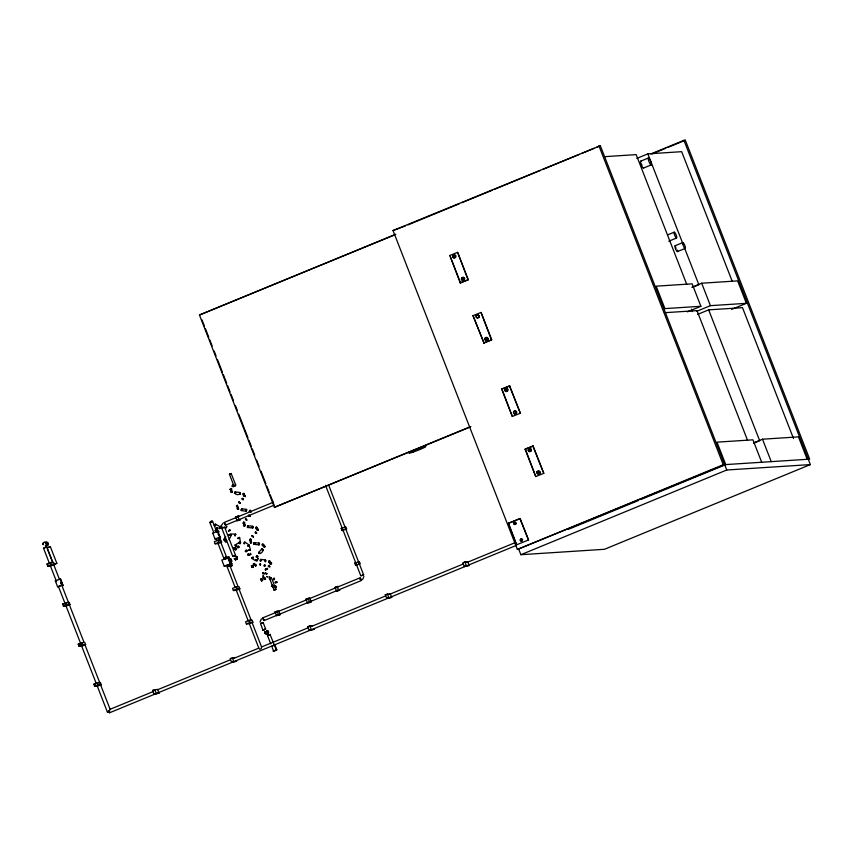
<?xml version="1.0" encoding="UTF-8"?>
<svg xmlns="http://www.w3.org/2000/svg" width="853" height="853" viewBox="0 0 853 853"><rect width="100%" height="100%" fill="white"/><g stroke="black" fill="none" stroke-linecap="round" stroke-linejoin="round"><path stroke-width="1.28" d="M244.353 542.892L244.353 542.05L244.502 543.841M264.035 620.206L262.713 617.892L276.372 612.262M265.283 561.818L265.592 559.973L260.794 559.376L260.485 561.221M254.301 542.636L259.195 543.105L259.003 544.822L254.109 544.353L254.151 543.553M254.386 542.508L254.109 544.353M247.914 525.757L252.797 526.226L252.605 527.954L247.722 527.485L247.775 526.674M247.988 525.651L247.722 527.485M252.531 528.06L252.595 527.261M246.208 511.086L246.41 509.358L241.591 508.783L241.335 510.616L246.154 511.182L246.218 510.382M217.216 531.856L218.123 530.641M218.837 531.312L217.941 532.528M214.604 525.149L215.009 525.747L215.148 524.318M220.511 526.962L219.413 528.615L220.511 526.962L215.628 524.211M235.108 492.735L235.193 491.925L240.013 492.49C241.196 495.934 233.146 494.964 235.193 491.925M239.778 494.313L239.853 493.503M260.058 621.976L261.413 618.788M363.911 576.489L362.557 579.677M235.407 534.17L230.534 533.967L230.577 535.737L230.673 534.884M235.279 534.138L235.332 535.919L235.428 535.066M235.886 559.365L235.46 559.749L234.564 558.555A1.514 1.461 86.3 0 0 236.484 559.397A1.503 1.493 -82.6 0 0 237.315 557.446A1.503 1.493 -82.6 0 0 235.396 556.593A1.514 1.461 86.3 0 1 237.294 557.435A1.514 1.461 86.3 0 1 236.484 559.397L234.639 558.512L235.695 559.835L235.695 558.939M453.135 255.335L452.911 256.977L454.18 258.011L455.673 257.393L455.897 255.751L454.628 254.727L452.804 255.356L452.58 256.998L453.839 258.032L455.331 257.414L455.566 255.772L454.297 254.748M476.571 315.439L476.337 317.081L477.605 318.105M478.768 317.519L478.991 315.866L477.723 314.842M485.357 337.98L485.133 339.622L486.402 340.646L487.895 340.038L488.119 338.396L486.85 337.361L485.026 338.001L484.792 339.643L486.061 340.667L487.553 340.059L487.777 338.417L486.519 337.383M516.193 413.513L516.417 411.86L515.148 410.837L513.655 411.455L513.431 413.097L514.7 414.121L516.523 413.492L516.758 411.839L515.489 410.815L513.996 411.434M514.103 522.633L513.943 523.806L514.849 524.542M515.67 524.115L515.83 522.942L514.935 522.207M520.575 539.245L520.415 540.418L521.322 541.154L522.388 540.717L522.548 539.544L521.641 538.808L520.341 539.256L520.181 540.429L521.087 541.165L522.153 540.727L522.313 539.554L521.407 538.819M253.032 567.085L252.392 565.464L251.454 565.838L252.093 567.458L253.298 567.085L253.448 566.093M261.071 579.187L261.711 580.808M261.615 578.92L260.815 579.176L261.615 580.669L262.553 579.422M262.788 579.443L262.639 580.435L261.466 580.786L260.826 579.166L261.764 578.792M258.96 544.139L259.195 543.105M260.528 560.421L260.794 559.376M263.001 575.327L263.652 576.692L262.831 577.854L264.419 578.206L264.419 577.332M257.905 556.167L257.755 557.03L256.039 556.87L257.126 555.655M258.267 558.64L257.19 559.856M243.382 499.687L242.081 498.451L242.742 498.984M250.1 541.644L250.729 543.02L251.656 542.668L251.038 541.292M250.59 538.84L249.502 540.066L250.281 540.578L251.368 539.352M243.649 524.808L243.489 525.672L245.195 525.832L244.587 524.446M244.843 522.548L243.734 523.774L242.966 523.262L244.065 522.036M237.209 507.961L237.038 508.836L238.733 508.985L238.147 507.599M230.758 491.115L231.344 492.512L232.283 492.149L231.696 490.763M231.771 488.918L231.6 489.793L229.894 489.643L231.014 488.406M236.75 548.639L235.62 549.961L234.906 549.332L236.036 548.01M214.348 524.84L214.444 525.811L215.414 525.704L215.926 524.67L215.265 524.137M246.965 551.155L246.88 550.185L245.909 550.292L245.312 551.315L246.368 551.646M226.322 527.186L225.97 528.028L226.344 526.312M243.691 496.435L244.832 495.145L245.365 496.638M244.384 494.804L243.851 493.311L242.913 493.674L243.446 495.156M249.151 511.448L250.302 510.169L250.814 511.661M256.732 530.076L257.894 528.796L258.384 530.299M257.243 528.519L256.753 527.015L255.815 527.378L256.305 528.871M262.031 545.152L262.266 544.225L263.908 544.449M269.772 563.726L270.945 562.447L271.638 563.023L270.465 564.302M270.102 562.234L269.644 560.73L268.706 561.082L269.164 562.585M218.805 535.385L218.816 534.724M485.73 338.609L485.847 339.611M487.521 339.409L487.532 338.63M537.795 472.157L537.785 472.925M246.986 551.198L247.167 550.611L246.112 550.281L245.397 551.326L246.048 551.859M237.582 507.844L237.667 509.433L238.36 509.102L238.275 507.514M244.022 524.691L244.118 526.269L245.131 524.99L244.736 524.36M250.462 541.527L250.569 543.116L251.294 542.775L251.187 541.197M258.075 558.662L257.03 559.952M243.819 543.702L245.046 542.177L248.809 544.811L248.586 545.504M244.822 542.871L245.046 542.177M262.372 544.971L262.703 544.033L263.566 544.64M246.901 510.094L245.952 511.214L246.613 509.337M249.471 511.267L249.801 510.339L250.718 510.915M245.451 518.976L246.762 520.117M248.639 515.34L249.95 516.491L249.279 515.969M226.663 527.047L226.898 526.493L225.917 527.719M229.052 539.672L231.099 535.524L230.001 534.181M255.207 532.144L256.518 533.296L255.836 532.773M221.855 524.883L222.857 523.379M462.294 278.515L462.827 277.971M464.085 279.304L463.051 279.901L462.283 279.283M478.736 316.858L478.202 317.401M252.008 557.702L251.848 558.374L252.755 558.182M274.346 589.551C273.344 591.268 276.99 589.199 275.348 588.933M265.827 569.324L267.181 568.258L267.65 568.663L266.296 569.239M274.431 579.4L274.431 578.249L273.525 578.579L273.525 579.731M275.188 582.62L276.543 581.554L277.001 581.959L275.636 583.025M225.746 540.237L224.126 540.088L223.987 539.267L225.661 536.537M258.598 552.563L261.85 548.842C265.23 549.854 260.005 555.793 258.672 552.456M261.85 548.842L263.097 550.1M268.354 565.752L269.751 566.787L268.962 566.381M211.523 522.462L212.034 521.428L211.373 520.895L210.552 522.569M224.627 522.857L224.072 522.59L225.608 525.043M273.472 502.182L224.296 522.42L225.512 525.149M360.456 578.227C358.569 577.662 362.802 583.111 360.712 578.686C362.674 582.876 358.591 577.566 360.371 578.281M675.725 247.263L675.907 248.692M235.524 555.271L224.616 527.218L223.39 527.549L221.823 528.263L232.773 556.359L235.567 555.303L232.773 556.359M270.113 634.6L276.329 649.975L273.131 651.244L276.809 649.773L273.621 651.127L272.15 647.448M60.734 585.776L57.599 586.789L55.306 580.904L60.264 578.984L59.038 579.656M57.599 586.789L62.557 584.859L61.842 585.297M216.31 538.755L215.063 539.053L212.77 533.168L217.728 531.248L216.502 531.92M215.063 539.053L220.021 537.123L218.794 537.795M223.934 559.483L227.122 558.278M276.809 649.773L274.933 644.964L274.399 645.294M239.693 537.806L237.87 538.232L239.693 537.806L240.482 542.615M61.075 583.473L60.904 581.991M505.701 389.288L507.375 389.544L506.33 390.909M520.938 539.533L522.175 539.896L520.927 540.407M46.627 547.125L43.834 548.159M255.655 566.179L255.356 564.473L255.655 566.179L256.252 564.942L255.569 564.302L254.908 565.571M260.4 565.454L260.25 563.609L260.176 564.665M269.399 577.086L269.708 578.792M275.231 585.862L274.943 587.696L276.127 587.29L275.871 585.936M248.127 553.906L247.701 555.324L249.012 554.834L248.82 553.864M108.427 710.677L109.568 712.767L109.237 710.975M49.282 563.012L43.471 548.116L46.744 546.826L59.379 579.144M49.698 546.986L50.338 546.645L56.842 563.332L53.568 564.622L56.842 563.332M213.623 532.155L209.795 522.324L212.546 521.236L216.897 532.336M212.578 521.268L212.045 521.556M224.616 527.218L222.068 528.114M217.941 543.222L223.689 557.979L226.77 556.838L225.544 557.425L226.482 556.924L218.816 537.251M235.311 587.77L227.133 566.787L230.267 565.592L229.766 565.891M97.199 685.919L107.361 711.988L109.856 710.912M264.089 629.749L262.873 630.079L260.549 623.564L263.161 622.626L265.667 629.034L264.643 629.535M263.161 622.626L260.623 623.522M262.873 630.079L265.667 629.034M267.501 635.538L270.273 634.429L267.501 635.538L270.753 643.876M325.515 485.314L360.808 575.839L363.634 574.922L363.079 575.135L363.602 574.794L359.252 563.63M273.536 651.031L276.329 649.975M235.279 544.907L236.217 545.344L236.206 546.378L235.279 544.907L239.352 542.327M239.97 544.001L239.97 542.956M486.039 338.204L487.223 338.214M515.852 413.268L514.658 413.247M530.491 450.821L529.297 450.8M265.741 568.876L267.181 568.748L267.288 569.356M275.092 582.172L277.086 582.407L275.636 582.535M274.41 586.704L275.86 586.565L275.956 587.173M248.596 545.611L249.161 545.323L250.451 549.876L248.522 550.388M233.445 484.643L229.425 474.225L231.174 473.532L235.759 485.09L235.023 485.41M231.302 473.511L229.425 474.225M269.569 578.377L274.026 589.945L275.892 589.231L271.883 578.824M275.892 589.231L275.156 589.562M259.536 649.346L261.455 648.557M243.745 495.604L245.301 495.753L245.515 496.542M242.945 499.858L243.404 498.749L242.519 498.28L242.049 499.389M217.43 529.329L217.899 528.199C215.244 526.727 219.061 531.323 216.95 527.655L216.566 528.839M234.692 492.192L235.759 492.512L235.449 493.471L234.383 493.151M248.426 515.404L249.108 515.073L250.196 516.342L248.628 516.193M256.785 529.255L258.374 529.393L257.862 530.523M247.455 525.938L248.564 526.237L247.551 527.527L247.146 526.898M263.3 546.08L264.014 545.749L265.08 547.018M262.649 550.27L263.364 549.94L262.297 548.671L261.764 549.801M253.831 542.807L254.972 543.094L254.663 544.054L253.522 543.766M270.87 564.174L271.595 563.844L270.54 562.575L269.974 563.705M223.987 539.267L225.597 539.416M260.218 559.675L261.381 559.963L261.071 560.911L259.909 560.634M266.594 576.543L267.853 576.884M235.982 546.378L236.686 545.195L235.012 545.056L235.108 545.888M272.619 586.491L271.627 586.416L273.333 585.691M264.035 629.621C260.709 631.049 266.765 628.597 265.08 629.194M270.7 577.993L271.435 577.662L270.881 577.833M724.677 464.661L517.376 549.46L393.03 230.545L600.341 145.746L726.756 470.003L810.35 464.586L683.925 140.329L650.839 153.945M405.474 225.917L393.03 230.545M407.926 224.904L459.404 203.728M461.857 202.715L492.49 190.112M494.943 189.11L540.29 170.451M542.732 169.438L579.507 154.318M581.949 153.305L594.21 148.262M596.663 147.26L600.341 145.746M470.238 426.99L274.431 507.322L199.453 315.013L395.856 234.212M394.033 235.183L199.453 315.013M636.796 158.413L647.843 153.871L681.675 151.674L732.226 281.319M652.257 153.849L665.735 148.305M668.187 147.302L685.343 140.233L809.678 459.149L723.259 464.746L517.376 549.46M640.72 161.153L648.472 157.965M643.429 168.094L651.18 164.906A3.743 0.874 67.6 0 0 649.954 159.65A3.743 0.874 67.6 0 0 648.355 159.746A3.743 0.874 67.6 0 0 651.18 164.906M449.584 255.559L457.624 252.349L468.286 279.699L460.247 282.908L449.872 255.537M460.247 282.908L468.286 279.699M667.611 234.884L674.265 232.144M473.02 315.653L481.06 312.443L491.723 339.793L483.971 342.991L473.02 315.653L483.971 342.991M668.795 241.207L676.557 238.019A3.167 0.746 67.6 0 0 675.512 233.573A3.167 0.746 67.6 0 0 674.158 233.658A3.167 0.746 67.6 0 0 676.557 238.019M675.128 245.728L682.89 242.54M677.421 251.603L685.172 248.415A3.167 0.746 67.6 0 0 684.138 243.969A3.167 0.746 67.6 0 0 682.784 244.054A3.167 0.746 67.6 0 0 685.172 248.415M483.683 343.002L491.723 339.793M691.836 287.269L701.688 283.217L737.642 280.893L746.386 303.327L731.618 309.404M692.732 287.269L698.874 284.742L684.426 247.711M46.968 564.025L50.594 562.532L53.547 562.34L54.379 564.483L50.764 565.965L47.811 566.157L46.968 564.025L48.941 563.897M47.811 566.157L51.425 564.675L54.379 564.483M687.337 311.846L700.878 306.28L692.135 283.836L656.17 286.171L664.924 308.605L700.878 306.28M501.66 389.107L509.699 385.897L520.362 413.247L512.322 416.456L501.66 389.107L509.699 385.897M696.89 311.228L710.432 305.662L746.386 303.327M697.605 314.405L708.662 309.852L742.494 307.666L793.514 438.538M235.663 516.993L238.765 516.076L235.663 516.993L237.113 520.725L240.226 519.808L237.113 520.725M225.384 525.224L274.57 504.987M274.431 507.322L470.835 426.521M218.379 538.616L220.511 537.859L217.696 531.462M218.699 538.595L220.511 537.859M62.589 604.084L66.214 602.602L69.168 602.41L69.999 604.542L66.385 606.035L63.431 606.227L62.589 604.084L64.561 603.956M217.952 540.173L214.327 541.666L215.159 543.798L218.048 543.606L221.663 542.124L220.831 539.981L217.952 540.173L218.784 542.305L221.663 542.124M63.431 606.227L67.046 604.734L69.999 604.542M215.159 543.798L218.784 542.305M228.935 556.977L226.376 557.862L228.935 556.977L229.883 559.419M227.015 558.491L229.393 557.51L221.823 560.058L224.222 566.211L231.792 563.652L230.832 561.199M224.222 566.211L231.792 563.652M232.272 565.528L229.702 566.413L232.272 565.528L230.843 561.86M525.085 449.2L533.125 445.991L543.787 473.34L535.748 476.55L525.085 449.2L533.125 445.991M528.636 448.987L530.129 448.369L531.398 449.392L531.174 451.045L529.681 451.653L528.412 450.629M341.2 528.423L345.87 526.866L346.702 529.009L342.032 530.566L341.2 528.423L342.245 528.359M78.209 644.154L81.835 642.661L84.788 642.469L85.62 644.612L82.005 646.094L79.052 646.286L78.209 644.154L80.182 644.026M79.052 646.286L82.666 644.804L85.62 644.612M236.174 586.917L232.549 588.399L233.381 590.543L236.27 590.351L239.885 588.869L239.053 586.725L236.174 586.917L237.006 589.05L239.885 588.869M233.381 590.543L237.006 589.05M354.741 563.151L359.401 561.594L360.233 563.726L355.573 565.283L354.741 563.151L355.786 563.076M93.83 684.213L97.455 682.731L100.409 682.539L101.24 684.671L97.626 686.164L94.672 686.356L93.83 684.213L95.803 684.085M249.193 620.302L245.568 621.794L246.4 623.927L249.289 623.735L252.904 622.253L252.072 620.11L249.193 620.302L250.025 622.434L252.904 622.253M274.997 611.857L278.739 610.897L280.2 614.64L276.447 615.599L274.997 611.857L276.671 611.75M306.014 599.094L309.756 598.134L311.217 601.877L309.149 602.719L307.464 602.836L306.014 599.094L309.756 598.134M335.08 587.354L338.193 586.438L335.08 587.354L336.54 591.097L339.654 590.169L336.54 591.097M94.672 686.356L98.287 684.863L101.24 684.671M246.4 623.927L250.025 622.434M278.835 611.249L307.133 599.606M309.596 598.593L360.03 577.833M263.94 620.632L361.128 580.648M276.447 615.599L280.2 614.64M307.464 602.836L311.217 601.877M508.26 523.358L520.17 518.549L528.519 539.97L516.609 544.779L508.26 523.358L520.17 518.549M753.881 442.75L762.497 439.21L798.461 436.875L807.205 459.309M152.634 690.397L157.592 689.363L159.053 693.105L154.094 694.139L152.634 690.397L154.564 690.269M235.14 657.46L230.182 658.495L231.643 662.237L236.59 661.192L231.643 662.237M309.191 630.324L314.139 629.29L309.191 630.324L307.73 626.592L312.688 625.548M385.279 594.68L390.237 593.645L391.687 597.388L386.74 598.422L385.279 594.68L387.198 594.562M464.896 561.924L462.827 562.777L464.288 566.52L469.235 565.486L467.775 561.743L464.896 561.924L466.356 565.667L469.235 565.486M753.551 443.261L759.682 440.734L708.662 309.852M465.717 562.596L467.775 561.743M109.706 709.451L152.847 691.708M157.773 689.672L230.481 659.764M234.18 658.239L258.832 648.099M261.295 647.086L308.125 627.819M311.825 626.294L385.769 595.874M389.469 594.349L463.414 563.929M467.113 562.404L515.18 542.625M154.094 694.139L159.053 693.105M386.74 598.422L391.687 597.388M464.288 566.52L466.356 565.667M109.568 712.767L516.268 545.43M568.183 529.404L638.343 500.54M640.806 499.527L725.743 464.586L716.989 442.153L752.943 439.828L761.697 462.262M518.784 549.364L520.874 554.706L726.756 470.003M810.35 464.586L604.457 549.289L520.874 554.706M228.018 565.081L229.745 564.26L226.503 565.592M252.669 565.464L251.731 565.838L252.371 567.458M109.461 711.327L107.403 712.02M237.539 505.221L236.43 506.447L237.198 506.959L238.136 506.607L236.718 506.277L237.145 505.392M250.43 512.333L251.368 511.971M225.597 540.365L223.923 540.109L225.053 538.787L225.8 539.395M263.481 545.973L265.123 546.197L263.961 547.477M263.652 572.47L262.585 573.674L264.302 573.834M235.321 548.799L233.679 548.511L233.882 547.541L235.524 547.818M211.011 521.983L209.827 522.356M235.204 485.25L235.759 485.09M274.581 589.775L274.026 589.945M266.499 576.468L267.778 576.82M269.964 577.321L271.318 577.748M270.22 578.984L271.03 578.707M225.832 540.002L224.851 541.271L225.597 541.89L226.535 541.527L225.746 541.836L225.053 540.258L226.727 540.567M56.554 580.616L55.306 580.904M235.823 548.106L235.065 548.351L235.844 549.876L236.58 548.746M253.362 557.51L253.085 556.86L251.87 557.979L252.893 558.395M230.63 488.577L230.182 489.473L231.046 489.985L231.494 489.078M240.194 494.154L239.554 494.335L239.586 492.65L240.525 493.215M250.196 539.021L249.822 539.885L251.304 540.216M252.946 527.911L252.061 527.314L252.381 526.386L253.277 526.973M259.323 544.779L258.726 544.95L258.79 543.254L259.643 543.851M262.639 545.728L263.236 545.568M265.614 569.196L265.294 570.039M264.377 573.845L262.66 572.811L264.099 573.163M217.707 530.992L217.44 531.75M218.347 532.176L218.933 532.016M265.699 561.658L264.856 561.05L265.187 560.122L266.019 560.73M213.506 533.04L212.77 533.168M223.859 558.033L226.482 556.924M227.303 566.85L229.926 565.742L238.104 586.715M271.744 646.318L274.933 644.964M230.79 535.62L228.924 534.874L230.79 535.62L230.299 535.023M454.041 255.431L454.788 255.442M486.988 339.942L486.242 339.931M514.892 411.519L516.225 412.34M529.542 449.073L530.289 449.083M237.763 546.528L237.678 547.104L239.16 547.285L238.712 546.837M250.462 550.377L248.511 549.886M247.765 554.237L249.236 554.845L248.735 554.482M260.378 565.326L260.272 563.726L260.741 564.441M264.718 566.477L264.611 564.878L265.08 565.582M274.037 579.795L273.93 578.185L274.399 578.899M248.809 544.811L247.967 546.261M253.725 563.78L255.1 564.739L254.589 564.228M265.507 573.024L266.893 573.973L266.381 573.461M263.108 577.086L264.494 578.035L263.972 577.534M363.602 574.901L361.054 575.69M229.233 530.449C226.599 530.875 232.048 530.118 229.425 530.545M229.041 535.375L230.758 535.172L229.947 535.3M240.61 542.476L238.787 542.913L239.565 542.828M683.925 140.329L685.343 140.233M604.937 156.643L636.167 154.628L686.708 284.273M457.624 252.349L468.009 279.72M481.06 312.443L491.435 339.814M664.444 312.72L696.976 310.609L747.527 440.255M520.362 413.247L509.412 385.919M512.322 416.456L501.937 389.085M543.787 473.34L532.837 446.012M535.748 476.55L525.373 449.19M342.032 530.566L343.077 530.491M528.519 539.97L519.882 518.571M516.609 544.779L508.537 523.337M355.573 565.283L356.618 565.219M307.73 626.592L310.62 626.401M538.574 471.56L539.661 472.701L538.552 473.554M217.941 534.181L218.549 534.362M250.515 553.544L250.857 554.397L249.492 554.983M249.364 554.834L250.75 554.247L250.324 553.309M249.161 545.323L247.626 545.856M272.661 587.003L271.755 585.585L272.299 585.094L273.323 585.766M219.647 527.197L220.874 528.22L219.061 527.357M256.135 559.728L257.51 560.688L255.772 559.792M235.396 547.818L233.722 547.679L233.807 548.522M214.977 530.491L215.841 530.982M453.807 257.158L455.171 256.988L455.001 255.58M463.574 277.982L464.096 278.536M478.213 315.535L478.736 316.09M252.147 558.63L255.164 560.496M265.976 569.761L265.272 569.239L265.795 569.996M215.351 530.353L216.108 530.939M513.773 413.076L515.031 414.1M264.217 578.931L265.582 579.251L264.878 577.652L264.963 579.539L264.739 578.75M263.172 618.265C261.594 617.05 264.579 622.349 263.993 619.715M235.172 484.525L235.193 486.37L233.946 485.805M230.95 559.099C229.318 557.713 232.037 563.396 231.621 560.624M263.055 576.17L263.492 576.788M241.772 508.74L241.857 510.329L240.759 510.019M231.131 559.205C228.935 556.231 231.835 564.057 231.813 560.943M229.841 559.739C227.9 556.892 229.969 563.812 230.587 561.839M231.824 490.678L231.899 492.266L230.832 491.957M641.946 165.183L641.52 164.107M244.289 494.047L243.35 493.482L243.318 495.177M701.688 283.217L710.432 305.662M762.497 439.21L771.251 461.644M647.843 153.871L682.986 244.001M691.506 309.149L692.476 311.622M598.923 145.831L723.259 464.746M450.331 256.732L460.535 282.887M387.347 593.837L388.808 597.569M328.789 485.506L358.281 561.157M344.825 526.941L345.657 529.073M358.356 561.658L359.188 563.801M337.148 586.501L338.609 590.244M202.022 319.939L204.443 326.145M205.413 328.618L208.793 337.308M209.763 339.793L212.184 345.987M214.114 350.956L216.054 355.914M217.504 359.635L222.345 372.047M223.305 374.531L226.695 383.21M227.666 385.695L230.086 391.9M231.046 394.374L233.466 400.579M235.407 405.548L237.337 410.506M238.787 414.227L247.978 437.802M248.948 440.287L251.368 446.492M252.328 448.966L254.748 455.171M256.689 460.14L259.109 466.335M261.039 471.304L265.88 483.715M266.84 486.189L269.26 492.394M270.23 494.879L273.621 503.558M308.082 598.241L309.532 601.983M309.799 625.739L311.26 629.482M277.054 611.004L278.515 614.746M237.731 516.14L239.181 519.882M228.444 557.009L229.393 559.451M230.822 563.119L231.771 565.56M218.112 532.539L220.191 537.88M227.772 557.617L230.161 563.758M239.064 589.188L251.091 620.024M252.051 622.498L261.668 647.171M216.022 538.307L216.982 540.759M236.27 590.233L248.298 621.08M249.257 623.543L258.875 648.227M232.251 657.642L233.711 661.384M154.702 689.544L156.163 693.286M60.83 582.866L84.063 642.458M85.033 644.943L110.197 709.493M47.48 549.087L52.587 562.202M50.594 562.532L51.425 564.675M66.214 602.602L67.046 604.734M81.835 642.661L82.666 644.804M97.455 682.731L98.287 684.863M50.242 565.496L56.543 581.639M58.473 586.608L96.229 683.434M257.137 527.772L256.252 527.186L256.199 528.881M269.985 561.498L269.153 560.89L269.079 562.585M270.038 577.78L269.58 577.065L269.271 578.76M262.532 579.486L261.871 580.765L261.167 579.176M262.404 579.528L262.415 580.403M46.425 545.781A1.791 1.717 -75 0 0 48.099 543.329A1.791 1.717 -75 0 0 45.316 542.711A1.802 1.738 86.3 0 1 48.099 543.318A1.802 1.738 86.3 0 1 46.467 545.781M45.369 545.771A1.802 1.738 86.3 0 0 46.329 543.436A1.802 1.738 86.3 0 0 44.068 542.433A1.802 1.738 86.3 0 0 43.098 544.768A1.791 1.749 63 0 1 44.036 542.444A1.791 1.749 63 0 1 46.329 543.446A1.791 1.749 63 0 1 45.412 545.76M677.527 250.089A3.167 0.746 67.6 0 1 676.877 251.24A3.167 0.746 67.6 0 1 675.032 247.242A3.167 0.746 67.6 0 1 675.672 246.101M643.706 167.604A3.743 0.874 67.6 0 1 641.157 164.682A3.743 0.874 67.6 0 1 641.36 161.59M264.793 631.732A1.503 1.439 -75 0 0 265.507 633.704A1.514 1.461 86.3 0 0 267.447 632.915A1.514 1.461 86.3 0 0 266.68 630.932A1.503 1.439 -75 0 1 267.426 632.915A1.503 1.439 -75 0 1 265.507 633.704A1.514 1.461 86.3 0 1 264.761 631.721M251.443 565.848L252.243 567.341L253.042 567.074L253.042 566.2L251.443 565.848M253.437 563.673L253.437 564.558L255.026 564.899L254.237 563.406L253.437 563.673M514.316 523.262C515.479 525.874 516.15 521.098 514.316 523.262M221.3 526.568C221.29 529.446 221.993 523.774 221.3 526.568M461.59 277.897L461.366 279.549L462.635 280.573L464.128 279.955L464.352 278.313L463.083 277.289L461.59 277.897M461.921 277.875L461.697 279.528L462.966 280.552L464.459 279.933L464.682 278.291L463.414 277.268L461.921 277.875M476.23 315.461L476.006 317.103L477.275 318.126L479.098 317.487L479.322 315.845L478.064 314.821L476.23 315.461M504.869 388.904L504.645 390.546L505.914 391.58L507.407 390.962L507.631 389.32L506.362 388.296L504.869 388.904M505.2 388.883L504.976 390.525L506.245 391.559L507.738 390.941L507.961 389.299L506.693 388.275L505.2 388.883M513.869 522.644L513.698 523.817L514.604 524.552L515.916 524.105L516.076 522.932L515.169 522.196L513.869 522.644M528.306 449.009L528.071 450.651L529.34 451.674L530.833 451.066L531.056 449.424L529.798 448.39L528.306 449.009M537.091 471.549L536.868 473.191L538.136 474.215L539.629 473.607L539.853 471.965L538.584 470.931L537.091 471.549M537.422 471.528L537.198 473.17L538.467 474.193L539.96 473.586L540.184 471.944L538.915 470.909L537.422 471.528M238.883 502.086L240.183 503.323L238.883 502.086M234.863 535.13L234.628 535.748L235.993 534.298L234.863 535.13M238.339 538.115L238.104 538.744L239.469 537.294L238.339 538.115M228.828 530.619L228.583 531.174L230.065 529.82L228.828 530.619M252.072 535.663L253.33 536.921L252.072 535.663M256.369 559.589L256.177 561.125L257.393 559.995L256.369 559.589M264.195 565.272L264.217 566.403L265.571 565.336L264.195 565.272M50.306 546.581L47.032 547.957L50.284 546.602M267.543 635.57L268.194 635.389L267.543 635.57M232.57 484.984L232.069 486.285L233.317 486.85L233.818 485.549L232.57 484.984M221.194 525.725L221.748 527.453L221.194 525.725M265.475 573.163L265.592 573.77L267.021 573.642L265.475 573.163M252.499 565.507L251.848 566.776L252.531 567.416L253.202 567.096L252.499 565.507M255.708 531.877L255.196 532.997L256.785 533.136L255.708 531.877M268.887 565.464L268.322 566.605L269.943 566.733L268.887 565.464M238.19 546.091L237.443 547.21L238.211 547.85L238.947 546.73L238.19 546.091M232.741 485.208L232.283 486.114L233.818 486.423L232.741 485.208M239.309 502.012L238.883 502.897L240.397 503.217L239.309 502.012M245.888 518.805L245.483 519.68L246.986 520.01L245.888 518.805M243.67 522.207L243.265 523.081L244.768 523.411L243.67 522.207M252.467 535.599L252.083 536.473L253.565 536.804L252.467 535.599M259.035 552.403L258.694 553.256L260.154 553.597L259.035 552.403M256.721 555.836L256.369 556.689L257.83 557.03L256.721 555.836M239.256 542.252L239.181 542.828L240.653 543.009L239.256 542.252M60.552 579.176L63.047 585.595L60.552 579.176M236.985 557.457A1.514 1.461 86.3 0 0 235.076 556.614A1.503 1.439 -75 0 1 236.985 557.467A1.514 1.461 86.3 0 1 236.174 559.419A1.503 1.439 -75 0 1 234.276 558.587A1.514 1.461 86.3 0 0 236.174 559.419A1.503 1.439 -75 0 0 236.985 557.467M268.332 631.519A1.514 1.461 86.3 0 0 266.509 630.847A1.503 1.439 -75 0 1 268.343 631.519A1.514 1.461 86.3 0 1 267.938 633.459A1.503 1.439 -75 0 1 266.008 633.31A1.514 1.461 86.3 0 0 267.938 633.459A1.503 1.439 -75 0 0 268.343 631.519M265.592 632.233A1.514 1.461 86.3 0 0 265.699 632.809A1.503 1.439 -75 0 1 265.614 632.233M413.097 452.101A9.127 0.704 -21.3 0 0 425.818 446.514A9.127 0.704 -21.3 0 0 413.012 450.832A9.127 0.704 -21.3 0 0 413.097 452.101"/></g></svg>
